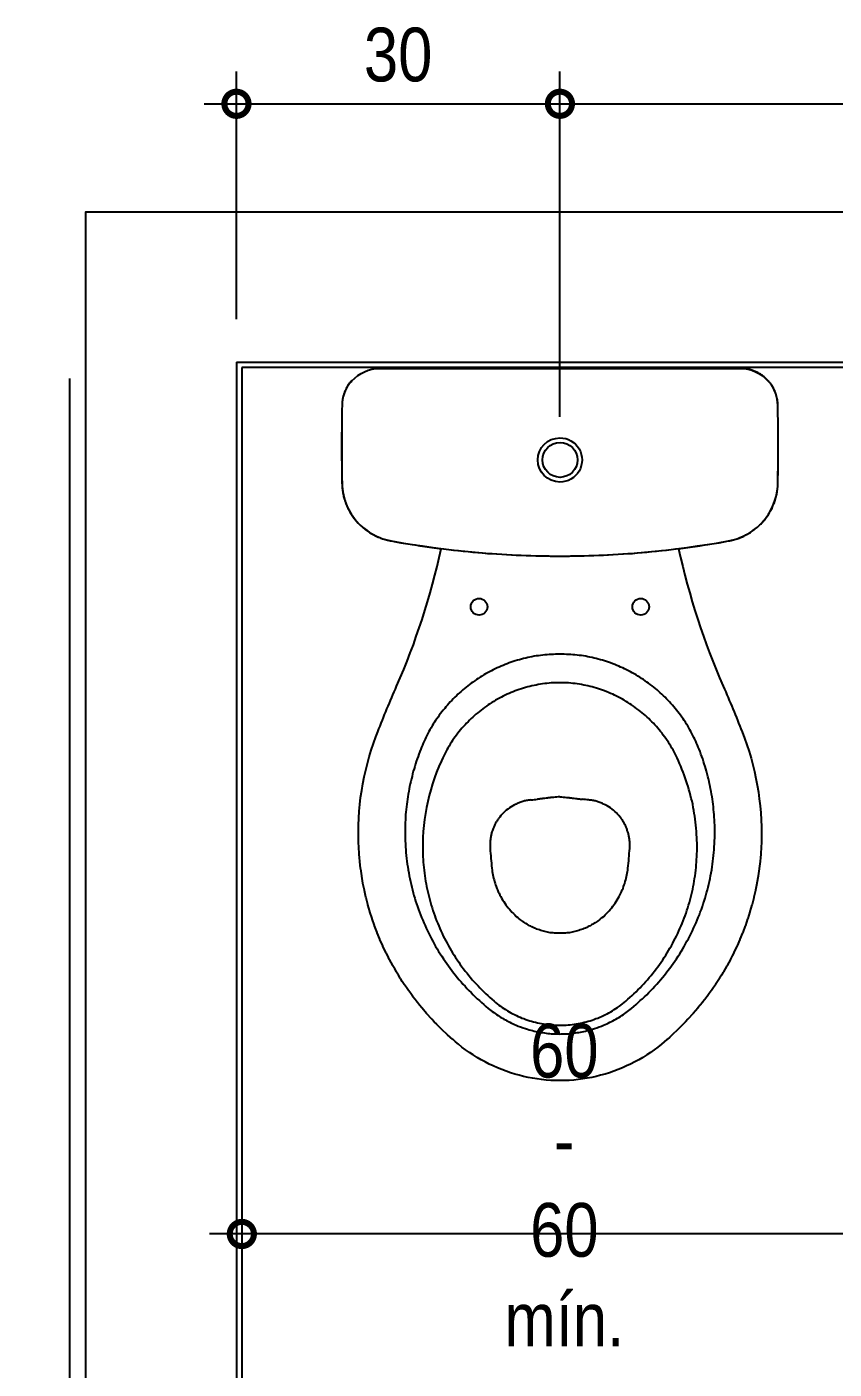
# Model space of a CAD drawing. Header units: metres. Extents: x 3 to 168, y -142 to 28.
# Drawn here: x 61.108 to 61.859, y -79.797 to -78.549 of the extents above; entities that cross this region are included whole.
import ezdxf

# ---------------------------------------------------------------- set-up
doc = ezdxf.new("R2010")
doc.units = ezdxf.units.M
for name, color, linetype in [('ARQ-ALV ACAB', 4, 'Continuous'), ('ARQ-ALV OSSO', 5, 'Continuous'), ('ARQ-DIM', 2, 'Continuous'), ('ARQ-HID', 2, 'Continuous')]:
    doc.layers.add(name, color=color, linetype=linetype)
doc.styles.add('Adesa', font='ARIALN.TTF')
doc.dimstyles.new('ADESA 1-0025', dxfattribs={"dimtxt": 0.05, "dimasz": 0.045, "dimexe": 0.03, "dimexo": 0.04, "dimgap": 0.02, "dimtad": 1, "dimtoh": 1, "dimdec": 0, "dimlfac": 100, "dimzin": 4, "dimtxsty": 'Adesa', "dimblk": 'DOTSMALL', "dimcen": 1, "dimdle": 0.03, "dimclrd": 1, "dimclre": 1, "dimclrt": 256, "dimazin": 1, "dimtm": 1e-09, "dimtfac": 1, "dimtdec": 0, "dimtix": 1, "dimtmove": 2, "dimatfit": 0, "dimldrblk": 'DOTSMALL', "dimfxl": 0.8, "dimtvp": 2, "dimtolj": 1, "dimtzin": 0, "dimarcsym": 0})

# ---------------------------------------------------------------- blocks, each defined once
blk = doc.blocks.new('ARQ-HID-BACIA CX')
blk.add_line((-0.0001, -0.175), (-0.0001, 0.175))
for points in [[(-0.0137, -0.1957), (-0.0142, -0.196), (-0.0147, -0.1964), (-0.0153, -0.1968), (-0.0158, -0.1971), (-0.0163, -0.1975), (-0.0168, -0.1978), (-0.0174, -0.1981), (-0.0179, -0.1984), (-0.0185, -0.1987), (-0.019, -0.199), (-0.0196, -0.1993), (-0.0202, -0.1995), (-0.0207, -0.1998), (-0.0213, -0.2), (-0.0219, -0.2003), (-0.0225, -0.2005), (-0.0231, -0.2007), (-0.0237, -0.2009), (-0.0243, -0.2011), (-0.0249, -0.2013), (-0.0255, -0.2015), (-0.0261, -0.2016), (-0.0267, -0.2018), (-0.0273, -0.2019), (-0.0279, -0.2021), (-0.0285, -0.2022), (-0.0292, -0.2023), (-0.0298, -0.2024), (-0.0304, -0.2025), (-0.031, -0.2025), (-0.0316, -0.2026), (-0.0323, -0.2026), (-0.0329, -0.2027), (-0.0335, -0.2027), (-0.0342, -0.2027, -0.00878), (-0.1068, -0.2028), (-0.1079, -0.2027), (-0.1091, -0.2026), (-0.1102, -0.2026), (-0.1114, -0.2025), (-0.1125, -0.2024), (-0.1136, -0.2022), (-0.1148, -0.2021), (-0.1159, -0.2019), (-0.117, -0.2017), (-0.1181, -0.2014), (-0.1192, -0.2012), (-0.1203, -0.2009), (-0.1214, -0.2006), (-0.1225, -0.2002), (-0.1236, -0.1999), (-0.1247, -0.1995), (-0.1258, -0.1991), (-0.1268, -0.1987), (-0.1279, -0.1982), (-0.1289, -0.1978), (-0.13, -0.1973), (-0.131, -0.1968), (-0.132, -0.1962), (-0.133, -0.1957), (-0.134, -0.1951), (-0.135, -0.1945), (-0.1359, -0.1939), (-0.1369, -0.1933), (-0.1378, -0.1926), (-0.1388, -0.192), (-0.1397, -0.1913), (-0.1406, -0.1906), (-0.1415, -0.1899), (-0.1423, -0.1891), (-0.1432, -0.1884), (-0.144, -0.1876), (-0.1449, -0.1868), (-0.1457, -0.186), (-0.1465, -0.1851), (-0.1472, -0.1843), (-0.148, -0.1834), (-0.1487, -0.1826), (-0.1494, -0.1817), (-0.1501, -0.1808), (-0.1508, -0.1799), (-0.1515, -0.1789), (-0.1521, -0.178), (-0.1527, -0.177), (-0.1533, -0.1761), (-0.1539, -0.1751), (-0.1545, -0.1741), (-0.155, -0.1731), (-0.1556, -0.1721), (-0.1561, -0.171), (-0.1566, -0.17), (-0.157, -0.169), (-0.1575, -0.1679), (-0.1579, -0.1668), (-0.1583, -0.1658), (-0.1586, -0.1647), (-0.159, -0.1636), (-0.1593, -0.1625), (-0.1596, -0.1614), (-0.1598, -0.1603), (-0.1601, -0.1592), (-0.1604, -0.158), (-0.1606, -0.1569), (-0.1614, -0.1525), (-0.1622, -0.148), (-0.1629, -0.1436), (-0.1636, -0.1392), (-0.1643, -0.1347), (-0.165, -0.1302), (-0.1657, -0.1258), (-0.1663, -0.1213), (-0.1669, -0.1169), (-0.1675, -0.1124), (-0.168, -0.1079), (-0.1686, -0.1034), (-0.1691, -0.099), (-0.1696, -0.0945), (-0.1701, -0.09), (-0.1705, -0.0855), (-0.1709, -0.081), (-0.1713, -0.0765), (-0.1717, -0.072), (-0.1721, -0.0675), (-0.1724, -0.0631), (-0.1727, -0.0586), (-0.173, -0.0541), (-0.1733, -0.0496), (-0.1735, -0.0451), (-0.1737, -0.0406), (-0.1739, -0.0361), (-0.1741, -0.0315), (-0.1742, -0.027), (-0.1744, -0.0225), (-0.1745, -0.018), (-0.1745, -0.0135), (-0.1746, -0.009), (-0.1746, -0.0045), (-0.1746, 0), (-0.1746, 0.0045), (-0.1746, 0.009), (-0.1745, 0.0135), (-0.1745, 0.018), (-0.1744, 0.0225), (-0.1742, 0.027), (-0.1741, 0.0315), (-0.1739, 0.0361), (-0.1737, 0.0406), (-0.1735, 0.0451), (-0.1733, 0.0496), (-0.173, 0.0541), (-0.1727, 0.0586), (-0.1724, 0.0631), (-0.1721, 0.0675), (-0.1717, 0.072), (-0.1713, 0.0765), (-0.1709, 0.081), (-0.1705, 0.0855), (-0.1701, 0.09), (-0.1696, 0.0945), (-0.1691, 0.099), (-0.1686, 0.1034), (-0.168, 0.1079), (-0.1675, 0.1124), (-0.1669, 0.1169), (-0.1663, 0.1213), (-0.1657, 0.1258), (-0.165, 0.1302), (-0.1643, 0.1347), (-0.1636, 0.1392), (-0.1629, 0.1436), (-0.1622, 0.148), (-0.1614, 0.1525), (-0.1606, 0.1569), (-0.1604, 0.158), (-0.1601, 0.1592), (-0.1598, 0.1603), (-0.1596, 0.1614), (-0.1593, 0.1625), (-0.159, 0.1636), (-0.1586, 0.1647), (-0.1583, 0.1658), (-0.1579, 0.1668), (-0.1575, 0.1679), (-0.157, 0.169), (-0.1566, 0.17), (-0.1561, 0.171), (-0.1556, 0.1721), (-0.155, 0.1731), (-0.1545, 0.1741), (-0.1539, 0.1751), (-0.1533, 0.1761), (-0.1527, 0.177), (-0.1521, 0.178), (-0.1515, 0.1789), (-0.1508, 0.1799), (-0.1501, 0.1808), (-0.1494, 0.1817), (-0.1487, 0.1826), (-0.148, 0.1834), (-0.1472, 0.1843), (-0.1465, 0.1851), (-0.1457, 0.186), (-0.1449, 0.1868), (-0.144, 0.1876), (-0.1432, 0.1884), (-0.1423, 0.1891), (-0.1415, 0.1899), (-0.1406, 0.1906), (-0.1397, 0.1913), (-0.1388, 0.192), (-0.1378, 0.1926), (-0.1369, 0.1933), (-0.1359, 0.1939), (-0.135, 0.1945), (-0.134, 0.1951), (-0.133, 0.1957), (-0.132, 0.1962), (-0.131, 0.1968), (-0.13, 0.1973), (-0.1289, 0.1978), (-0.1279, 0.1982), (-0.1268, 0.1987), (-0.1258, 0.1991), (-0.1247, 0.1995), (-0.1236, 0.1999), (-0.1225, 0.2002), (-0.1214, 0.2006), (-0.1203, 0.2009), (-0.1192, 0.2012), (-0.1181, 0.2014), (-0.117, 0.2017), (-0.1159, 0.2019), (-0.1148, 0.2021), (-0.1136, 0.2022), (-0.1125, 0.2024), (-0.1114, 0.2025), (-0.1102, 0.2026), (-0.1091, 0.2026), (-0.1079, 0.2027), (-0.1068, 0.2028, -0.00878), (-0.0342, 0.2027), (-0.0335, 0.2027), (-0.0329, 0.2027), (-0.0323, 0.2026), (-0.0316, 0.2026), (-0.031, 0.2025), (-0.0304, 0.2025), (-0.0298, 0.2024), (-0.0292, 0.2023), (-0.0285, 0.2022), (-0.0279, 0.2021), (-0.0273, 0.2019), (-0.0267, 0.2018), (-0.0261, 0.2016), (-0.0255, 0.2015), (-0.0249, 0.2013), (-0.0243, 0.2011), (-0.0237, 0.2009), (-0.0231, 0.2007), (-0.0225, 0.2005), (-0.0219, 0.2003), (-0.0213, 0.2), (-0.0207, 0.1998), (-0.0202, 0.1995), (-0.0196, 0.1993), (-0.019, 0.199), (-0.0185, 0.1987), (-0.0179, 0.1984), (-0.0174, 0.1981), (-0.0168, 0.1978), (-0.0163, 0.1975), (-0.0158, 0.1971), (-0.0153, 0.1968), (-0.0147, 0.1964), (-0.0142, 0.196), (-0.0137, 0.1957)], [(-0.1676, 0.1104), (-0.1678, 0.1104), (-0.176, 0.1123), (-0.1842, 0.1142), (-0.1925, 0.1163), (-0.2008, 0.1185), (-0.209, 0.1208), (-0.2171, 0.1231), (-0.2253, 0.1256), (-0.2335, 0.1282), (-0.2415, 0.1309), (-0.2493, 0.1336), (-0.2571, 0.1363), (-0.2648, 0.1392), (-0.2725, 0.1422), (-0.2803, 0.1453), (-0.288, 0.1486), (-0.2958, 0.1519, 0.011149), (-0.3381, 0.1694), (-0.3442, 0.1717), (-0.3503, 0.1739), (-0.3564, 0.1759), (-0.3626, 0.1778), (-0.3689, 0.1795), (-0.3751, 0.181), (-0.3815, 0.1824), (-0.3878, 0.1836), (-0.3942, 0.1847), (-0.4006, 0.1855), (-0.407, 0.1863), (-0.4135, 0.1868), (-0.42, 0.1872), (-0.4264, 0.1875), (-0.4329, 0.1875), (-0.4381, 0.1875), (-0.4384, 0.1875), (-0.4417, 0.1874), (-0.4449, 0.1872), (-0.4453, 0.1872), (-0.4517, 0.1868), (-0.4521, 0.1868), (-0.4553, 0.1865), (-0.4585, 0.1862), (-0.4589, 0.1862), (-0.4653, 0.1854), (-0.4657, 0.1853), (-0.472, 0.1844), (-0.4724, 0.1844), (-0.4788, 0.1833), (-0.4792, 0.1832), (-0.4855, 0.1819), (-0.4859, 0.1818), (-0.4921, 0.1804), (-0.4925, 0.1803), (-0.4988, 0.1787), (-0.4991, 0.1786), (-0.5053, 0.1768), (-0.5057, 0.1767), (-0.5118, 0.1747), (-0.5122, 0.1746), (-0.5183, 0.1725), (-0.5187, 0.1724), (-0.5247, 0.1701), (-0.5251, 0.17), (-0.531, 0.1675), (-0.5314, 0.1674), (-0.5373, 0.1648), (-0.5376, 0.1646), (-0.5435, 0.1618), (-0.5438, 0.1617), (-0.5467, 0.1602), (-0.5496, 0.1588), (-0.5499, 0.1586), (-0.5556, 0.1555), (-0.5559, 0.1553), (-0.5587, 0.1537), (-0.5615, 0.1521), (-0.5618, 0.1519), (-0.5646, 0.1502), (-0.5674, 0.1485), (-0.5677, 0.1484), (-0.5704, 0.1466), (-0.5731, 0.1448), (-0.5734, 0.1446), (-0.5761, 0.1428), (-0.5788, 0.1409), (-0.579, 0.1407), (-0.5817, 0.1388), (-0.5843, 0.1369), (-0.5846, 0.1367), (-0.5872, 0.1347), (-0.5897, 0.1327), (-0.59, 0.1325), (-0.5925, 0.1305), (-0.595, 0.1284), (-0.5953, 0.1282), (-0.6002, 0.124), (-0.6005, 0.1237), (-0.6053, 0.1194), (-0.6055, 0.1191), (-0.6079, 0.1169), (-0.6102, 0.1146), (-0.6105, 0.1144), (-0.6151, 0.1098), (-0.6153, 0.1095), (-0.6197, 0.1048), (-0.62, 0.1045), (-0.6221, 0.1021), (-0.6243, 0.0997), (-0.6245, 0.0994), (-0.6266, 0.097), (-0.6287, 0.0945), (-0.6314, 0.0911), (-0.6339, 0.0877), (-0.6364, 0.0842), (-0.6388, 0.0807), (-0.641, 0.0771), (-0.6432, 0.0734), (-0.6452, 0.0696), (-0.6472, 0.0658), (-0.649, 0.062), (-0.6508, 0.0581), (-0.6524, 0.0541), (-0.6539, 0.0501), (-0.6553, 0.0461), (-0.6565, 0.042), (-0.6577, 0.0379), (-0.6587, 0.0338), (-0.6596, 0.0296), (-0.6604, 0.0254), (-0.6611, 0.0212), (-0.6617, 0.017), (-0.6621, 0.0128), (-0.6624, 0.0085), (-0.6626, 0.0043), (-0.6626, 0), (-0.6626, -0.0043), (-0.6624, -0.0085), (-0.6621, -0.0128), (-0.6617, -0.017), (-0.6611, -0.0212), (-0.6604, -0.0254), (-0.6596, -0.0296), (-0.6587, -0.0338), (-0.6577, -0.0379), (-0.6565, -0.042), (-0.6553, -0.0461), (-0.6539, -0.0501), (-0.6524, -0.0541), (-0.6508, -0.0581), (-0.649, -0.062), (-0.6472, -0.0658), (-0.6452, -0.0696), (-0.6432, -0.0734), (-0.641, -0.0771), (-0.6388, -0.0807), (-0.6364, -0.0842), (-0.6339, -0.0877), (-0.6314, -0.0911), (-0.6287, -0.0945), (-0.6266, -0.097), (-0.6245, -0.0994), (-0.6243, -0.0997), (-0.6221, -0.1021), (-0.62, -0.1045), (-0.6197, -0.1048), (-0.6153, -0.1095), (-0.6151, -0.1098), (-0.6105, -0.1144), (-0.6102, -0.1146), (-0.6079, -0.1169), (-0.6055, -0.1191), (-0.6053, -0.1194), (-0.6005, -0.1237), (-0.6002, -0.124), (-0.5953, -0.1282), (-0.595, -0.1284), (-0.5925, -0.1305), (-0.59, -0.1325), (-0.5897, -0.1327), (-0.5872, -0.1347), (-0.5846, -0.1367), (-0.5843, -0.1369), (-0.5817, -0.1388), (-0.579, -0.1407), (-0.5788, -0.1409), (-0.5761, -0.1428), (-0.5734, -0.1446), (-0.5731, -0.1448), (-0.5704, -0.1466), (-0.5677, -0.1484), (-0.5674, -0.1485), (-0.5646, -0.1502), (-0.5618, -0.1519), (-0.5615, -0.1521), (-0.5587, -0.1537), (-0.5559, -0.1553), (-0.5556, -0.1555), (-0.5499, -0.1586), (-0.5496, -0.1588), (-0.5467, -0.1602), (-0.5438, -0.1617), (-0.5435, -0.1618), (-0.5376, -0.1646), (-0.5373, -0.1648), (-0.5314, -0.1674), (-0.531, -0.1675), (-0.5251, -0.17), (-0.5247, -0.1701), (-0.5187, -0.1724), (-0.5183, -0.1725), (-0.5122, -0.1746), (-0.5118, -0.1747), (-0.5057, -0.1767), (-0.5053, -0.1768), (-0.4991, -0.1786), (-0.4988, -0.1787), (-0.4925, -0.1803), (-0.4921, -0.1804), (-0.4859, -0.1818), (-0.4855, -0.1819), (-0.4792, -0.1832), (-0.4788, -0.1833), (-0.4724, -0.1844), (-0.472, -0.1844), (-0.4657, -0.1853), (-0.4653, -0.1854), (-0.4589, -0.1862), (-0.4585, -0.1862), (-0.4553, -0.1865), (-0.4521, -0.1868), (-0.4517, -0.1868), (-0.4453, -0.1872), (-0.4449, -0.1872), (-0.4417, -0.1874), (-0.4384, -0.1875), (-0.4381, -0.1875), (-0.4316, -0.1875), (-0.4251, -0.1874), (-0.4186, -0.1872), (-0.4121, -0.1867), (-0.4057, -0.1861), (-0.3992, -0.1854), (-0.3928, -0.1844), (-0.3864, -0.1834), (-0.3801, -0.1821), (-0.3738, -0.1807), (-0.3675, -0.1791), (-0.3613, -0.1774), (-0.3551, -0.1755), (-0.349, -0.1735), (-0.3429, -0.1713), (-0.3381, -0.1694, 0.011149), (-0.2958, -0.1519), (-0.288, -0.1486), (-0.2803, -0.1453), (-0.2725, -0.1422), (-0.2648, -0.1392), (-0.2571, -0.1363), (-0.2493, -0.1336), (-0.2415, -0.1309), (-0.2335, -0.1282), (-0.2253, -0.1256), (-0.2171, -0.1231), (-0.209, -0.1208), (-0.2008, -0.1185), (-0.1925, -0.1163), (-0.1842, -0.1142), (-0.176, -0.1123), (-0.1678, -0.1104), (-0.1676, -0.1104)], [(-0.0131, 0.195, 0.018828), (-0.0135, 0.1954)], [(-0.0133, -0.1951), (-0.0133, -0.1951), (-0.0133, -0.1951), (-0.0133, -0.1951), (-0.0132, -0.1951), (-0.0132, -0.195), (-0.0132, -0.195), (-0.0131, -0.1949), (-0.013, -0.1948), (-0.0129, -0.1947), (-0.0128, -0.1946), (-0.0126, -0.1945), (-0.0125, -0.1943), (-0.0116, -0.1935, 0.212488), (-0.0001, -0.1677), (-0.0001, 0.1677, 0.212488), (-0.0116, 0.1935), (-0.0125, 0.1943), (-0.0126, 0.1945), (-0.0128, 0.1946), (-0.0129, 0.1947), (-0.013, 0.1948), (-0.0131, 0.1949), (-0.0132, 0.195), (-0.0132, 0.195), (-0.0132, 0.1951), (-0.0133, 0.1951), (-0.0133, 0.1951), (-0.0133, 0.1951)], [(-0.0123, 0.1942, 0.002919), (-0.0115, 0.1935)], [(-0.5122, 0.0378), (-0.511, 0.0393), (-0.5098, 0.0407), (-0.5085, 0.042), (-0.5072, 0.0433), (-0.5059, 0.0446), (-0.5046, 0.0458), (-0.5032, 0.047), (-0.5018, 0.0482), (-0.5004, 0.0493), (-0.499, 0.0503), (-0.4975, 0.0514), (-0.496, 0.0523), (-0.4946, 0.0533), (-0.493, 0.0542), (-0.4915, 0.055), (-0.49, 0.0558), (-0.4884, 0.0566), (-0.4869, 0.0573), (-0.4853, 0.058), (-0.4838, 0.0587), (-0.4822, 0.0593), (-0.4806, 0.0598), (-0.4791, 0.0603), (-0.4775, 0.0608), (-0.4759, 0.0613), (-0.4744, 0.0617), (-0.4728, 0.062), (-0.4713, 0.0623), (-0.4697, 0.0626), (-0.4682, 0.0629), (-0.4667, 0.0631), (-0.4651, 0.0633, -0.008966), (-0.4466, 0.0649, -0.016113), (-0.4436, 0.065), (-0.4426, 0.065), (-0.4418, 0.065), (-0.4409, 0.0649), (-0.4401, 0.0649), (-0.4393, 0.0648), (-0.4384, 0.0647), (-0.4376, 0.0646), (-0.4368, 0.0645), (-0.436, 0.0644), (-0.4352, 0.0642), (-0.4344, 0.064), (-0.4336, 0.0639), (-0.4328, 0.0637), (-0.4321, 0.0635), (-0.4313, 0.0632), (-0.4305, 0.063), (-0.4298, 0.0627), (-0.429, 0.0625), (-0.4282, 0.0622), (-0.4275, 0.0619), (-0.4267, 0.0616), (-0.426, 0.0612), (-0.4253, 0.0609), (-0.4245, 0.0605), (-0.4238, 0.0602), (-0.423, 0.0598), (-0.4223, 0.0593), (-0.4216, 0.0589), (-0.4209, 0.0585), (-0.4201, 0.058), (-0.4194, 0.0575), (-0.4187, 0.057), (-0.4174, 0.056), (-0.416, 0.0549), (-0.4148, 0.0537), (-0.4135, 0.0525), (-0.4123, 0.0512), (-0.4111, 0.0499), (-0.41, 0.0485), (-0.4089, 0.047), (-0.4079, 0.0455), (-0.407, 0.0439), (-0.4061, 0.0422), (-0.4053, 0.0406), (-0.4049, 0.0397), (-0.4045, 0.0389), (-0.4042, 0.038), (-0.4039, 0.0372), (-0.4036, 0.0363), (-0.4033, 0.0354), (-0.403, 0.0346), (-0.4028, 0.0337), (-0.4025, 0.0328), (-0.4023, 0.0319), (-0.4021, 0.0311), (-0.402, 0.0302), (-0.4018, 0.0293), (-0.4017, 0.0285), (-0.4016, 0.0276), (-0.4015, 0.0267, -0.000598), (-0.4009, 0.0209)], [(-0.3986, 0, 0.006359), (-0.3992, 0.0061), (-0.3992, 0.0064), (-0.3992, 0.0066), (-0.3993, 0.0072), (-0.3993, 0.0075), (-0.3993, 0.0077), (-0.3994, 0.0083), (-0.3994, 0.0086), (-0.3995, 0.0091), (-0.3995, 0.0094), (-0.3996, 0.01), (-0.3996, 0.0103), (-0.3997, 0.0108), (-0.3998, 0.0117), (-0.3999, 0.0123), (-0.4, 0.0129), (-0.4002, 0.0144), (-0.4003, 0.0154), (-0.4003, 0.0159), (-0.4004, 0.0164), (-0.4005, 0.0169), (-0.4005, 0.0174), (-0.4006, 0.0179), (-0.4006, 0.0184), (-0.4007, 0.0189), (-0.4008, 0.0194), (-0.4008, 0.0199), (-0.4009, 0.0204), (-0.4009, 0.0209)], [(-0.3986, 0, -0.006359), (-0.3992, -0.0061), (-0.3992, -0.0064), (-0.3992, -0.0066), (-0.3993, -0.0072), (-0.3993, -0.0075), (-0.3993, -0.0077), (-0.3994, -0.0083), (-0.3994, -0.0086), (-0.3995, -0.0091), (-0.3995, -0.0094), (-0.3996, -0.01), (-0.3996, -0.0103), (-0.3997, -0.0108), (-0.3998, -0.0117), (-0.3999, -0.0123), (-0.4, -0.0129), (-0.4002, -0.0144), (-0.4003, -0.0154), (-0.4003, -0.0159), (-0.4004, -0.0164), (-0.4005, -0.0169), (-0.4005, -0.0174), (-0.4006, -0.0179), (-0.4006, -0.0184), (-0.4007, -0.0189), (-0.4008, -0.0194), (-0.4008, -0.0199), (-0.4009, -0.0204), (-0.4009, -0.0209)], [(-0.4015, -0.0267, 0.000598), (-0.4009, -0.0209)], [(-0.4015, -0.0267), (-0.4016, -0.0276), (-0.4017, -0.0285), (-0.4018, -0.0293), (-0.402, -0.0302), (-0.4021, -0.0311), (-0.4023, -0.0319), (-0.4025, -0.0328), (-0.4028, -0.0337), (-0.403, -0.0346), (-0.4033, -0.0354), (-0.4036, -0.0363), (-0.4039, -0.0372), (-0.4042, -0.038), (-0.4045, -0.0389), (-0.4049, -0.0397), (-0.4053, -0.0406), (-0.4061, -0.0422), (-0.407, -0.0439), (-0.4079, -0.0455), (-0.4089, -0.047), (-0.41, -0.0485), (-0.4111, -0.0499), (-0.4123, -0.0512), (-0.4135, -0.0525), (-0.4148, -0.0537), (-0.416, -0.0549), (-0.4174, -0.056), (-0.4187, -0.057), (-0.4194, -0.0575), (-0.4201, -0.058), (-0.4209, -0.0585), (-0.4216, -0.0589), (-0.4223, -0.0593), (-0.423, -0.0598), (-0.4238, -0.0602), (-0.4245, -0.0605), (-0.4253, -0.0609), (-0.426, -0.0612), (-0.4267, -0.0616), (-0.4275, -0.0619), (-0.4282, -0.0622), (-0.429, -0.0625), (-0.4298, -0.0627), (-0.4305, -0.063), (-0.4313, -0.0632), (-0.4321, -0.0635), (-0.4328, -0.0637), (-0.4336, -0.0639), (-0.4344, -0.064), (-0.4352, -0.0642), (-0.436, -0.0644), (-0.4368, -0.0645), (-0.4376, -0.0646), (-0.4384, -0.0647), (-0.4393, -0.0648), (-0.4401, -0.0649), (-0.4409, -0.0649), (-0.4418, -0.065), (-0.4426, -0.065), (-0.4436, -0.065, -0.016113), (-0.4466, -0.0649, -0.008966), (-0.4651, -0.0633), (-0.4667, -0.0631), (-0.4682, -0.0629), (-0.4697, -0.0626), (-0.4713, -0.0623), (-0.4728, -0.062), (-0.4744, -0.0617), (-0.4759, -0.0613), (-0.4775, -0.0608), (-0.4791, -0.0603), (-0.4806, -0.0598), (-0.4822, -0.0593), (-0.4838, -0.0587), (-0.4853, -0.058), (-0.4869, -0.0573), (-0.4884, -0.0566), (-0.49, -0.0558), (-0.4915, -0.055), (-0.493, -0.0542), (-0.4946, -0.0533), (-0.496, -0.0523), (-0.4975, -0.0514), (-0.499, -0.0503), (-0.5004, -0.0493), (-0.5018, -0.0482), (-0.5032, -0.047), (-0.5046, -0.0458), (-0.5059, -0.0446), (-0.5072, -0.0433), (-0.5085, -0.042), (-0.5098, -0.0407), (-0.511, -0.0393), (-0.5122, -0.0378)], [(-0.0136, -0.1955, 0.018828), (-0.0132, -0.1951)]]:
    blk.add_lwpolyline(points, format="xyb")
at = {"ltscale": 0.000466036}
blk.add_lwpolyline([(-0.0133, -0.1951), (-0.0133, -0.1952, -0.017665), (-0.0136, -0.1955, -0.039631), (-0.0138, -0.1956, -0.158216), (-0.0342, -0.2027, -0.008778), (-0.1068, -0.2027), (-0.1095, -0.2026), (-0.1122, -0.2023), (-0.1149, -0.202), (-0.1176, -0.2014), (-0.1203, -0.2008), (-0.1229, -0.2), (-0.1255, -0.1991), (-0.128, -0.1981), (-0.1305, -0.1969), (-0.1329, -0.1957), (-0.1352, -0.1943), (-0.1375, -0.1928), (-0.1397, -0.1912), (-0.1418, -0.1894), (-0.1439, -0.1876), (-0.1458, -0.1857), (-0.1477, -0.1837), (-0.1494, -0.1816), (-0.151, -0.1794), (-0.1526, -0.1772), (-0.154, -0.1748), (-0.1553, -0.1724), (-0.1565, -0.17), (-0.1575, -0.1675), (-0.1585, -0.1649), (-0.1593, -0.1623), (-0.16, -0.1597), (-0.1605, -0.1569, -0.044623), (-0.1746, 0, -0.044623), (-0.1605, 0.1569), (-0.16, 0.1597), (-0.1593, 0.1623), (-0.1585, 0.1649), (-0.1575, 0.1675), (-0.1565, 0.17), (-0.1553, 0.1724), (-0.154, 0.1748), (-0.1526, 0.1772), (-0.151, 0.1794), (-0.1494, 0.1816), (-0.1477, 0.1837), (-0.1458, 0.1857), (-0.1439, 0.1876), (-0.1418, 0.1894), (-0.1397, 0.1912), (-0.1375, 0.1928), (-0.1352, 0.1943), (-0.1329, 0.1957), (-0.1305, 0.1969), (-0.128, 0.1981), (-0.1255, 0.1991), (-0.1229, 0.2), (-0.1203, 0.2008), (-0.1176, 0.2014), (-0.1149, 0.202), (-0.1122, 0.2023), (-0.1095, 0.2026), (-0.1068, 0.2027, -0.008778), (-0.0342, 0.2027, -0.158216), (-0.0138, 0.1956, -0.039631), (-0.0136, 0.1955, -0.017665), (-0.0133, 0.1952), (-0.0133, 0.1951)], format="xyb", dxfattribs=at)
at = {"ltscale": 0.00311}
for points in [[(-0.1068, 0.2021), (-0.1068, 0.2027)], [(-0.1068, -0.2021), (-0.1068, -0.2027)]]:
    blk.add_lwpolyline(points, dxfattribs=at)
at = {"ltscale": 0.00156}
blk.add_lwpolyline([(-0.0131, 0.1951), (-0.0133, 0.1953)], dxfattribs=at)
for points in [[(-0.0133, 0.1951), (-0.0133, 0.1951)], [(-0.0115, 0.1936), (-0.0109, 0.1931), (-0.0103, 0.1925), (-0.0097, 0.1919), (-0.0091, 0.1913), (-0.0086, 0.1907), (-0.008, 0.19), (-0.0075, 0.1894), (-0.007, 0.1887), (-0.0065, 0.1881), (-0.006, 0.1874), (-0.0055, 0.1867), (-0.0051, 0.186), (-0.0047, 0.1853), (-0.0043, 0.1845), (-0.0039, 0.1838), (-0.0035, 0.1831), (-0.0031, 0.1823), (-0.0028, 0.1815), (-0.0025, 0.1808), (-0.0022, 0.18), (-0.0019, 0.1792), (-0.0016, 0.1784), (-0.0014, 0.1776), (-0.0012, 0.1768), (-0.001, 0.176), (-0.0008, 0.1752), (-0.0006, 0.1744), (-0.0005, 0.1736), (-0.0003, 0.1728), (-0.0002, 0.1719), (-0.0001, 0.1711), (-0.0001, 0.1703), (0, 0.1694), (0, 0.1686), (0, 0.1678)], [(0, 0.1677), (0, -0.1677)], [(-0.5122, 0.0378), (-0.513, 0.0368), (-0.5137, 0.0358), (-0.5145, 0.0348), (-0.5152, 0.0338), (-0.5159, 0.0327), (-0.5165, 0.0316), (-0.5172, 0.0306), (-0.5178, 0.0295), (-0.5185, 0.0283), (-0.519, 0.0272), (-0.5196, 0.0261), (-0.5202, 0.0249), (-0.5207, 0.0237), (-0.5212, 0.0225), (-0.5217, 0.0214), (-0.5221, 0.0201), (-0.5225, 0.0189), (-0.5229, 0.0177), (-0.5233, 0.0165), (-0.5236, 0.0152), (-0.524, 0.014), (-0.5243, 0.0127), (-0.5245, 0.0115), (-0.5248, 0.0102), (-0.525, 0.009), (-0.5251, 0.0077), (-0.5253, 0.0064), (-0.5254, 0.0051), (-0.5255, 0.0039), (-0.5256, 0.0026), (-0.5256, 0.0013), (-0.5256, 0), (-0.5256, -0.0013), (-0.5256, -0.0026), (-0.5255, -0.0039), (-0.5254, -0.0051), (-0.5253, -0.0064), (-0.5251, -0.0077), (-0.525, -0.009), (-0.5248, -0.0102), (-0.5245, -0.0115), (-0.5243, -0.0127), (-0.524, -0.014), (-0.5236, -0.0152), (-0.5233, -0.0165), (-0.5229, -0.0177), (-0.5225, -0.0189), (-0.5221, -0.0201), (-0.5217, -0.0214), (-0.5212, -0.0225), (-0.5207, -0.0237), (-0.5202, -0.0249), (-0.5196, -0.0261), (-0.519, -0.0272), (-0.5185, -0.0283), (-0.5178, -0.0295), (-0.5172, -0.0306), (-0.5165, -0.0316), (-0.5159, -0.0327), (-0.5152, -0.0337), (-0.5145, -0.0348), (-0.5137, -0.0358), (-0.513, -0.0368), (-0.5122, -0.0378)], [(-0.0115, -0.1936), (-0.0116, -0.1938), (-0.0117, -0.1938), (-0.0119, -0.194), (-0.0123, -0.1944), (-0.0126, -0.1947), (-0.0128, -0.1948), (-0.0129, -0.1949), (-0.013, -0.1949), (-0.013, -0.195), (-0.0131, -0.195), (-0.0131, -0.1951)]]:
    blk.add_lwpolyline(points)
at = {"ltscale": 0.00179}
for points in [[(-0.0004, 0.1677), (-0.0001, 0.1677)], [(-0.0004, -0.1677), (-0.0001, -0.1677)]]:
    blk.add_lwpolyline(points, dxfattribs=at)
for points in [[(-0.2659, 0), (-0.2659, -0.002), (-0.266, -0.004), (-0.2661, -0.006), (-0.2662, -0.008), (-0.2663, -0.01), (-0.2664, -0.012), (-0.2666, -0.014), (-0.2668, -0.016), (-0.267, -0.018), (-0.2673, -0.02), (-0.2676, -0.022), (-0.2679, -0.024), (-0.2683, -0.026), (-0.2687, -0.0279), (-0.2691, -0.0299), (-0.2696, -0.0318), (-0.27, -0.0338), (-0.2705, -0.0357), (-0.2711, -0.0377), (-0.2716, -0.0396), (-0.2722, -0.0415), (-0.2728, -0.0434), (-0.2735, -0.0453), (-0.2741, -0.0472), (-0.2748, -0.0491), (-0.2755, -0.051), (-0.2763, -0.0528), (-0.2771, -0.0547), (-0.2779, -0.0565), (-0.2787, -0.0584), (-0.2796, -0.0602), (-0.2804, -0.062), (-0.2813, -0.0638), (-0.2823, -0.0656), (-0.2832, -0.0673), (-0.2842, -0.0691), (-0.2852, -0.0708), (-0.2863, -0.0725), (-0.2873, -0.0742), (-0.2884, -0.0759), (-0.2895, -0.0776), (-0.2907, -0.0793), (-0.2918, -0.0809), (-0.293, -0.0825), (-0.2942, -0.0841), (-0.2954, -0.0857), (-0.2967, -0.0873), (-0.2979, -0.0888), (-0.2992, -0.0904), (-0.3005, -0.0919), (-0.3019, -0.0934), (-0.3032, -0.0949), (-0.3046, -0.0963), (-0.306, -0.0978), (-0.3074, -0.0992), (-0.3089, -0.1006), (-0.3103, -0.102), (-0.3118, -0.1033), (-0.3133, -0.1046), (-0.3149, -0.106), (-0.3164, -0.1072), (-0.3179, -0.1085), (-0.3195, -0.1098), (-0.3211, -0.111), (-0.3227, -0.1122), (-0.3244, -0.1133), (-0.326, -0.1145), (-0.3277, -0.1156), (-0.3293, -0.1167), (-0.331, -0.1178), (-0.3327, -0.1189), (-0.3344, -0.1199), (-0.3362, -0.1209), (-0.3379, -0.1219), (-0.3397, -0.1228), (-0.3415, -0.1237), (-0.3433, -0.1246), (-0.3451, -0.1255), (-0.3469, -0.1263), (-0.3488, -0.1271), (-0.3506, -0.1279), (-0.3525, -0.1287), (-0.3543, -0.1295), (-0.3566, -0.1304), (-0.3588, -0.1312), (-0.3611, -0.132), (-0.3634, -0.1328), (-0.3657, -0.1336), (-0.368, -0.1343), (-0.3703, -0.1351), (-0.3726, -0.1357), (-0.3749, -0.1364), (-0.3772, -0.137), (-0.3796, -0.1376), (-0.3819, -0.1382), (-0.3843, -0.1388), (-0.3866, -0.1393), (-0.389, -0.1398), (-0.3913, -0.1402), (-0.3937, -0.1407), (-0.3961, -0.1411), (-0.3985, -0.1415), (-0.4008, -0.1419), (-0.4032, -0.1422), (-0.4056, -0.1425), (-0.408, -0.1428), (-0.4104, -0.143), (-0.4128, -0.1433), (-0.4152, -0.1435), (-0.4176, -0.1436), (-0.42, -0.1438), (-0.4225, -0.1439), (-0.4249, -0.144), (-0.4273, -0.1441), (-0.4297, -0.1441), (-0.4321, -0.1441), (-0.4345, -0.1441), (-0.4369, -0.144), (-0.4396, -0.1439), (-0.4423, -0.1437), (-0.4451, -0.1436), (-0.4478, -0.1434), (-0.4505, -0.1432), (-0.4532, -0.143), (-0.4559, -0.1427), (-0.4586, -0.1424), (-0.4613, -0.142), (-0.4639, -0.1416), (-0.4666, -0.1412), (-0.4693, -0.1407), (-0.472, -0.1402), (-0.4746, -0.1397), (-0.4773, -0.1391), (-0.4799, -0.1385), (-0.4826, -0.1379), (-0.4852, -0.1372), (-0.4878, -0.1365), (-0.4904, -0.1358), (-0.493, -0.135), (-0.4956, -0.1342), (-0.4982, -0.1333), (-0.5008, -0.1325), (-0.5033, -0.1316), (-0.5059, -0.1306), (-0.5084, -0.1297), (-0.5109, -0.1287), (-0.5135, -0.1276), (-0.516, -0.1266), (-0.5184, -0.1255), (-0.5209, -0.1243), (-0.5234, -0.1232), (-0.5258, -0.122), (-0.5282, -0.1208), (-0.5306, -0.1195), (-0.533, -0.1182), (-0.5354, -0.1169), (-0.5378, -0.1156), (-0.5401, -0.1142), (-0.5424, -0.1128), (-0.5447, -0.1114), (-0.547, -0.1099), (-0.5493, -0.1084), (-0.5515, -0.1069), (-0.5538, -0.1053), (-0.556, -0.1038), (-0.5581, -0.1022), (-0.5603, -0.1005), (-0.5625, -0.0989), (-0.5646, -0.0972), (-0.5667, -0.0955), (-0.5688, -0.0937), (-0.5708, -0.092), (-0.5729, -0.0902), (-0.5749, -0.0883), (-0.5769, -0.0865), (-0.5788, -0.0846), (-0.5808, -0.0827), (-0.5827, -0.0808), (-0.5846, -0.0788), (-0.5864, -0.0769), (-0.5882, -0.0748), (-0.59, -0.0728), (-0.5918, -0.0708), (-0.5936, -0.0688), (-0.5954, -0.0667), (-0.5964, -0.0654), (-0.5974, -0.0642), (-0.5983, -0.0629), (-0.5993, -0.0616), (-0.6003, -0.0603), (-0.6012, -0.059), (-0.6021, -0.0576), (-0.6029, -0.0563), (-0.6038, -0.0549), (-0.6046, -0.0535), (-0.6054, -0.0521), (-0.6062, -0.0507), (-0.607, -0.0493), (-0.6077, -0.0479), (-0.6084, -0.0465), (-0.6091, -0.045), (-0.6098, -0.0436), (-0.6105, -0.0421), (-0.6111, -0.0406), (-0.6119, -0.0387), (-0.6127, -0.0366), (-0.6135, -0.0343), (-0.6142, -0.0321), (-0.6148, -0.0302), (-0.6153, -0.0286), (-0.6157, -0.027), (-0.6161, -0.0255), (-0.6165, -0.0239), (-0.6169, -0.0224), (-0.6172, -0.0208), (-0.6175, -0.0192), (-0.6178, -0.0176), (-0.618, -0.016), (-0.6183, -0.0144), (-0.6185, -0.0129), (-0.6187, -0.0113), (-0.6188, -0.0097), (-0.619, -0.0081), (-0.6191, -0.0065), (-0.6191, -0.0048), (-0.6192, -0.0032), (-0.6192, -0.0016), (-0.6193, 0), (-0.6192, 0.0016), (-0.6192, 0.0032), (-0.6191, 0.0048), (-0.6191, 0.0065), (-0.619, 0.0081), (-0.6188, 0.0097), (-0.6187, 0.0113), (-0.6185, 0.0129), (-0.6183, 0.0144), (-0.618, 0.016), (-0.6178, 0.0176), (-0.6175, 0.0192), (-0.6172, 0.0208), (-0.6169, 0.0224), (-0.6165, 0.0239), (-0.6161, 0.0255), (-0.6157, 0.027), (-0.6153, 0.0286), (-0.6148, 0.0302), (-0.6142, 0.0321), (-0.6135, 0.0343), (-0.6127, 0.0366), (-0.6119, 0.0387), (-0.6111, 0.0406), (-0.6105, 0.0421), (-0.6098, 0.0436), (-0.6091, 0.045), (-0.6084, 0.0465), (-0.6077, 0.0479), (-0.607, 0.0493), (-0.6062, 0.0507), (-0.6054, 0.0521), (-0.6046, 0.0535), (-0.6038, 0.0549), (-0.6029, 0.0563), (-0.6021, 0.0576), (-0.6012, 0.059), (-0.6003, 0.0603), (-0.5993, 0.0616), (-0.5983, 0.0629), (-0.5974, 0.0642), (-0.5964, 0.0654), (-0.5954, 0.0667), (-0.5936, 0.0688), (-0.5918, 0.0708), (-0.59, 0.0728), (-0.5882, 0.0748), (-0.5864, 0.0769), (-0.5846, 0.0788), (-0.5827, 0.0808), (-0.5808, 0.0827), (-0.5788, 0.0846), (-0.5769, 0.0865), (-0.5749, 0.0883), (-0.5729, 0.0902), (-0.5708, 0.092), (-0.5688, 0.0937), (-0.5667, 0.0955), (-0.5646, 0.0972), (-0.5625, 0.0989), (-0.5603, 0.1005), (-0.5581, 0.1022), (-0.556, 0.1038), (-0.5538, 0.1053), (-0.5515, 0.1069), (-0.5493, 0.1084), (-0.547, 0.1099), (-0.5447, 0.1114), (-0.5424, 0.1128), (-0.5401, 0.1142), (-0.5378, 0.1156), (-0.5354, 0.1169), (-0.533, 0.1182), (-0.5306, 0.1195), (-0.5282, 0.1208), (-0.5258, 0.122), (-0.5234, 0.1232), (-0.5209, 0.1243), (-0.5184, 0.1255), (-0.516, 0.1266), (-0.5135, 0.1276), (-0.5109, 0.1287), (-0.5084, 0.1297), (-0.5059, 0.1306), (-0.5033, 0.1316), (-0.5008, 0.1325), (-0.4982, 0.1333), (-0.4956, 0.1342), (-0.493, 0.135), (-0.4904, 0.1358), (-0.4878, 0.1365), (-0.4852, 0.1372), (-0.4826, 0.1379), (-0.4799, 0.1385), (-0.4773, 0.1391), (-0.4746, 0.1397), (-0.472, 0.1402), (-0.4693, 0.1407), (-0.4666, 0.1412), (-0.4639, 0.1416), (-0.4613, 0.142), (-0.4586, 0.1424), (-0.4559, 0.1427), (-0.4532, 0.143), (-0.4505, 0.1432), (-0.4478, 0.1434), (-0.4451, 0.1436), (-0.4423, 0.1437), (-0.4396, 0.1439), (-0.4369, 0.144), (-0.4345, 0.1441), (-0.4321, 0.1441), (-0.4297, 0.1441), (-0.4273, 0.1441), (-0.4249, 0.144), (-0.4225, 0.1439), (-0.42, 0.1438), (-0.4176, 0.1436), (-0.4152, 0.1435), (-0.4128, 0.1433), (-0.4104, 0.143), (-0.408, 0.1428), (-0.4056, 0.1425), (-0.4032, 0.1422), (-0.4008, 0.1419), (-0.3985, 0.1415), (-0.3961, 0.1411), (-0.3937, 0.1407), (-0.3913, 0.1402), (-0.389, 0.1398), (-0.3866, 0.1393), (-0.3843, 0.1388), (-0.3819, 0.1382), (-0.3796, 0.1376), (-0.3772, 0.137), (-0.3749, 0.1364), (-0.3726, 0.1357), (-0.3703, 0.1351), (-0.368, 0.1343), (-0.3657, 0.1336), (-0.3634, 0.1328), (-0.3611, 0.132), (-0.3588, 0.1312), (-0.3566, 0.1304), (-0.3543, 0.1295), (-0.3525, 0.1287), (-0.3506, 0.1279), (-0.3488, 0.1271), (-0.3469, 0.1263), (-0.3451, 0.1255), (-0.3433, 0.1246), (-0.3415, 0.1237), (-0.3397, 0.1228), (-0.3379, 0.1219), (-0.3362, 0.1209), (-0.3344, 0.1199), (-0.3327, 0.1189), (-0.331, 0.1178), (-0.3293, 0.1167), (-0.3277, 0.1156), (-0.326, 0.1145), (-0.3244, 0.1133), (-0.3227, 0.1122), (-0.3211, 0.111), (-0.3195, 0.1098), (-0.3179, 0.1085), (-0.3164, 0.1072), (-0.3149, 0.106), (-0.3133, 0.1046), (-0.3118, 0.1033), (-0.3103, 0.102), (-0.3089, 0.1006), (-0.3074, 0.0992), (-0.306, 0.0978), (-0.3046, 0.0963), (-0.3032, 0.0949), (-0.3019, 0.0934), (-0.3005, 0.0919), (-0.2992, 0.0904), (-0.2979, 0.0888), (-0.2967, 0.0873), (-0.2954, 0.0857), (-0.2942, 0.0841), (-0.293, 0.0825), (-0.2918, 0.0809), (-0.2907, 0.0793), (-0.2895, 0.0776), (-0.2884, 0.0759), (-0.2873, 0.0742), (-0.2863, 0.0725), (-0.2852, 0.0708), (-0.2842, 0.0691), (-0.2832, 0.0673), (-0.2823, 0.0656), (-0.2813, 0.0638), (-0.2804, 0.062), (-0.2796, 0.0602), (-0.2787, 0.0584), (-0.2779, 0.0565), (-0.2771, 0.0547), (-0.2763, 0.0528), (-0.2755, 0.051), (-0.2748, 0.0491), (-0.2741, 0.0472), (-0.2735, 0.0453), (-0.2728, 0.0434), (-0.2722, 0.0415), (-0.2716, 0.0396), (-0.2711, 0.0377), (-0.2705, 0.0357), (-0.27, 0.0338), (-0.2696, 0.0318), (-0.2691, 0.0299), (-0.2687, 0.0279), (-0.2683, 0.026), (-0.2679, 0.024), (-0.2676, 0.022), (-0.2673, 0.02), (-0.267, 0.018), (-0.2668, 0.016), (-0.2666, 0.014), (-0.2664, 0.012), (-0.2663, 0.01), (-0.2662, 0.008), (-0.2661, 0.006), (-0.266, 0.004), (-0.2659, 0.002)], [(-0.5887, 0.0612), (-0.587, 0.0632), (-0.5853, 0.0651), (-0.5836, 0.0671), (-0.5818, 0.0689), (-0.58, 0.0708), (-0.5782, 0.0726), (-0.5764, 0.0745), (-0.5745, 0.0762), (-0.5726, 0.078), (-0.5707, 0.0797), (-0.5688, 0.0815), (-0.5668, 0.0831), (-0.5648, 0.0848), (-0.5628, 0.0864), (-0.5608, 0.088), (-0.5587, 0.0896), (-0.5567, 0.0911), (-0.5546, 0.0927), (-0.5525, 0.0941), (-0.5504, 0.0956), (-0.5482, 0.097), (-0.546, 0.0984), (-0.5439, 0.0998), (-0.5416, 0.1011), (-0.5394, 0.1024), (-0.5372, 0.1037), (-0.5349, 0.1049), (-0.5327, 0.1061), (-0.5304, 0.1073), (-0.5281, 0.1085), (-0.5258, 0.1096), (-0.5234, 0.1107), (-0.5211, 0.1117), (-0.5187, 0.1127), (-0.5164, 0.1137), (-0.514, 0.1147), (-0.5116, 0.1156), (-0.5092, 0.1165), (-0.5067, 0.1173), (-0.5043, 0.1181), (-0.5019, 0.1189), (-0.4994, 0.1197), (-0.497, 0.1204), (-0.4945, 0.1211), (-0.492, 0.1217), (-0.4895, 0.1224), (-0.4871, 0.1229), (-0.4846, 0.1235), (-0.4821, 0.124), (-0.4796, 0.1245), (-0.477, 0.1249), (-0.4745, 0.1253), (-0.472, 0.1257), (-0.4695, 0.126), (-0.4669, 0.1264), (-0.4644, 0.1266), (-0.4619, 0.1269), (-0.4593, 0.1271), (-0.4568, 0.1272), (-0.4543, 0.1274), (-0.4517, 0.1275), (-0.4492, 0.1276), (-0.4466, 0.1276), (-0.4441, 0.1276), (-0.4416, 0.1276), (-0.439, 0.1275), (-0.4365, 0.1274), (-0.4336, 0.1272), (-0.4308, 0.127), (-0.4279, 0.1268), (-0.4251, 0.1265), (-0.4223, 0.1262), (-0.4195, 0.1259), (-0.4167, 0.1255), (-0.414, 0.125), (-0.4112, 0.1245), (-0.4084, 0.124), (-0.4056, 0.1235), (-0.4028, 0.1229), (-0.4001, 0.1222), (-0.3973, 0.1215), (-0.3946, 0.1208), (-0.3918, 0.12), (-0.3891, 0.1192), (-0.3864, 0.1184), (-0.3836, 0.1175), (-0.3809, 0.1166), (-0.3782, 0.1156), (-0.3756, 0.1146), (-0.3729, 0.1135), (-0.3702, 0.1125), (-0.3676, 0.1113), (-0.365, 0.1102), (-0.3623, 0.109), (-0.3605, 0.1081), (-0.3586, 0.1071), (-0.3568, 0.1062), (-0.355, 0.1052), (-0.3532, 0.1042), (-0.3514, 0.1031), (-0.3497, 0.102), (-0.3479, 0.1009), (-0.3462, 0.0998), (-0.3445, 0.0986), (-0.3428, 0.0974), (-0.3412, 0.0962), (-0.3395, 0.095), (-0.3379, 0.0937), (-0.3364, 0.0924), (-0.3348, 0.0911), (-0.3332, 0.0897), (-0.3317, 0.0883), (-0.3302, 0.0869), (-0.3288, 0.0855), (-0.3273, 0.0841), (-0.3259, 0.0826), (-0.3245, 0.0811), (-0.3231, 0.0796), (-0.3218, 0.0781), (-0.3205, 0.0765), (-0.3192, 0.0749), (-0.3179, 0.0733), (-0.3167, 0.0717), (-0.3155, 0.0701), (-0.3143, 0.0684), (-0.3131, 0.0667), (-0.312, 0.0651), (-0.3109, 0.0633), (-0.3099, 0.0616), (-0.3088, 0.0599), (-0.3078, 0.0581), (-0.3068, 0.0563), (-0.3059, 0.0545), (-0.305, 0.0527), (-0.3041, 0.0509), (-0.3032, 0.0491), (-0.3024, 0.0472), (-0.3016, 0.0453), (-0.3008, 0.0435), (-0.3001, 0.0416), (-0.2994, 0.0397), (-0.2987, 0.0378), (-0.2981, 0.0358), (-0.2975, 0.0339), (-0.2969, 0.032), (-0.2964, 0.03), (-0.2959, 0.028), (-0.2954, 0.0261), (-0.295, 0.0241), (-0.2946, 0.0221), (-0.2942, 0.0201), (-0.2939, 0.0181), (-0.2936, 0.0161), (-0.2933, 0.0141), (-0.2931, 0.0121), (-0.2929, 0.0101), (-0.2927, 0.0081), (-0.2926, 0.0061), (-0.2925, 0.004), (-0.2925, 0.002), (-0.2925, 0), (-0.2925, -0.002), (-0.2925, -0.004), (-0.2926, -0.0061), (-0.2927, -0.0081), (-0.2929, -0.0101), (-0.2931, -0.0121), (-0.2933, -0.0141), (-0.2936, -0.0161), (-0.2939, -0.0181), (-0.2942, -0.0201), (-0.2946, -0.0221), (-0.295, -0.0241), (-0.2954, -0.0261), (-0.2959, -0.028), (-0.2964, -0.03), (-0.2969, -0.032), (-0.2975, -0.0339), (-0.2981, -0.0358), (-0.2987, -0.0378), (-0.2994, -0.0397), (-0.3001, -0.0416), (-0.3008, -0.0435), (-0.3016, -0.0453), (-0.3024, -0.0472), (-0.3032, -0.0491), (-0.3041, -0.0509), (-0.305, -0.0527), (-0.3059, -0.0545), (-0.3068, -0.0563), (-0.3078, -0.0581), (-0.3088, -0.0599), (-0.3099, -0.0616), (-0.3109, -0.0633), (-0.312, -0.0651), (-0.3131, -0.0667), (-0.3143, -0.0684), (-0.3155, -0.0701), (-0.3167, -0.0717), (-0.3179, -0.0733), (-0.3192, -0.0749), (-0.3205, -0.0765), (-0.3218, -0.0781), (-0.3231, -0.0796), (-0.3245, -0.0811), (-0.3259, -0.0826), (-0.3273, -0.0841), (-0.3288, -0.0855), (-0.3302, -0.0869), (-0.3317, -0.0883), (-0.3332, -0.0897), (-0.3348, -0.0911), (-0.3364, -0.0924), (-0.3379, -0.0937), (-0.3395, -0.095), (-0.3412, -0.0962), (-0.3428, -0.0974), (-0.3445, -0.0986), (-0.3462, -0.0998), (-0.3479, -0.1009), (-0.3497, -0.102), (-0.3514, -0.1031), (-0.3532, -0.1042), (-0.355, -0.1052), (-0.3568, -0.1062), (-0.3586, -0.1071), (-0.3605, -0.1081), (-0.3623, -0.109), (-0.3651, -0.1102), (-0.3704, -0.1125), (-0.3757, -0.1147), (-0.3811, -0.1166), (-0.3865, -0.1184), (-0.392, -0.1201), (-0.3975, -0.1216), (-0.403, -0.1229), (-0.4085, -0.124), (-0.4141, -0.125), (-0.4197, -0.1259), (-0.4253, -0.1266), (-0.4309, -0.1271), (-0.4365, -0.1274), (-0.439, -0.1275), (-0.4416, -0.1276), (-0.4441, -0.1276), (-0.4466, -0.1276), (-0.4492, -0.1276), (-0.4517, -0.1275), (-0.4543, -0.1274), (-0.4568, -0.1272), (-0.4593, -0.1271), (-0.4619, -0.1269), (-0.4644, -0.1266), (-0.4669, -0.1264), (-0.4695, -0.126), (-0.472, -0.1257), (-0.4745, -0.1253), (-0.477, -0.1249), (-0.4796, -0.1245), (-0.4821, -0.124), (-0.4846, -0.1235), (-0.4871, -0.1229), (-0.4895, -0.1224), (-0.492, -0.1217), (-0.4945, -0.1211), (-0.497, -0.1204), (-0.4994, -0.1197), (-0.5019, -0.1189), (-0.5043, -0.1181), (-0.5067, -0.1173), (-0.5092, -0.1165), (-0.5116, -0.1156), (-0.514, -0.1147), (-0.5164, -0.1137), (-0.5187, -0.1127), (-0.5211, -0.1117), (-0.5234, -0.1107), (-0.5258, -0.1096), (-0.5281, -0.1085), (-0.5304, -0.1073), (-0.5327, -0.1061), (-0.5349, -0.1049), (-0.5372, -0.1037), (-0.5394, -0.1024), (-0.5416, -0.1011), (-0.5439, -0.0998), (-0.546, -0.0984), (-0.5482, -0.097), (-0.5504, -0.0956), (-0.5525, -0.0941), (-0.5546, -0.0927), (-0.5567, -0.0911), (-0.5587, -0.0896), (-0.5608, -0.088), (-0.5628, -0.0864), (-0.5648, -0.0848), (-0.5668, -0.0831), (-0.5688, -0.0815), (-0.5707, -0.0797), (-0.5726, -0.078), (-0.5745, -0.0762), (-0.5764, -0.0745), (-0.5782, -0.0726), (-0.58, -0.0708), (-0.5818, -0.0689), (-0.5836, -0.0671), (-0.5853, -0.0651), (-0.587, -0.0632), (-0.5887, -0.0612), (-0.5899, -0.0598), (-0.5911, -0.0583), (-0.5923, -0.0568), (-0.5934, -0.0553), (-0.5945, -0.0537), (-0.5956, -0.0521), (-0.5966, -0.0505), (-0.5976, -0.0489), (-0.5986, -0.0473), (-0.5995, -0.0456), (-0.6004, -0.0439), (-0.6012, -0.0423), (-0.6021, -0.0405), (-0.6029, -0.0388), (-0.6036, -0.0371), (-0.6044, -0.0353), (-0.605, -0.0335), (-0.6057, -0.0317), (-0.6063, -0.0299), (-0.6069, -0.0281), (-0.6074, -0.0263), (-0.6079, -0.0245), (-0.6084, -0.0226), (-0.6088, -0.0208), (-0.6092, -0.0189), (-0.6096, -0.017), (-0.6099, -0.0152), (-0.6102, -0.0133), (-0.6104, -0.0114), (-0.6106, -0.0095), (-0.6108, -0.0076), (-0.6109, -0.0057), (-0.611, -0.0038), (-0.6111, -0.0019), (-0.6111, 0), (-0.6111, 0.0019), (-0.611, 0.0038), (-0.6109, 0.0057), (-0.6108, 0.0076), (-0.6106, 0.0095), (-0.6104, 0.0114), (-0.6102, 0.0133), (-0.6099, 0.0152), (-0.6096, 0.017), (-0.6092, 0.0189), (-0.6088, 0.0208), (-0.6084, 0.0226), (-0.6079, 0.0245), (-0.6074, 0.0263), (-0.6069, 0.0281), (-0.6063, 0.0299), (-0.6057, 0.0317), (-0.605, 0.0335), (-0.6044, 0.0353), (-0.6036, 0.0371), (-0.6029, 0.0388), (-0.6021, 0.0405), (-0.6012, 0.0423), (-0.6004, 0.0439), (-0.5995, 0.0456), (-0.5986, 0.0473), (-0.5976, 0.0489), (-0.5966, 0.0505), (-0.5956, 0.0521), (-0.5945, 0.0537), (-0.5934, 0.0553), (-0.5923, 0.0568), (-0.5911, 0.0583), (-0.5899, 0.0598)]]:
    blk.add_lwpolyline(points, close=True)
for points in [[(-0.2141, 0.0752, 1), (-0.2296, 0.0752, 1)], [(-0.0647, 0, 1), (-0.1058, 0, 1)], [(-0.0689, 0.0001, 1), (-0.1014, 0.0001, 1)], [(-0.2141, -0.0752, 1), (-0.2296, -0.0752, 1)]]:
    blk.add_lwpolyline(points, format="xyb", close=True)
at = {"ltscale": 0.0005513}
blk.add_lwpolyline([(-0.3986, 0), (-0.3985, 0)], dxfattribs=at)
at = {"ltscale": 0.003392}
blk.add_lwpolyline([(-0.1598, -0.1568), (-0.1605, -0.1569)], dxfattribs=at)
at = {"ltscale": 0.002755}
blk.add_lwpolyline([(-0.0342, -0.2021), (-0.0342, -0.2026)], dxfattribs=at)
blk = doc.blocks.new('_DotSmall')
at = {"color": 0, "linetype": 'ByBlock', "const_width": 0.5}
blk.add_lwpolyline([(-0.0625, 0, 1), (0.0625, 0, 1)], format="xyb", close=True, dxfattribs=at)
blk = doc.blocks.new('*D213')
at = {"layer": 'ARQ-DIM', "color": 1, "lineweight": -2, "transparency": 16777216}
for p, q in [((61.3034, -78.8206), (61.3034, -78.5902)), ((61.6043, -78.9115), (61.6043, -78.5902)), ((61.2734, -78.6202), (61.6343, -78.6202))]:
    blk.add_line(p, q, dxfattribs=at)
at = {"layer": 'Defpoints', "color": 0, "transparency": 16777216}
for p in [(61.6043, -78.6202), (61.3034, -78.8606), (61.6043, -78.9515, 0)]:
    blk.add_point(p, dxfattribs=at)
at = {"layer": 'ARQ-DIM', "color": 1, "lineweight": -2, "transparency": 16777216, "xscale": 0.045, "yscale": 0.045, "zscale": 0.045, "rotation": 180}
blk.add_blockref('_DotSmall', (61.3034, -78.6202), dxfattribs=at)
at = {"layer": 'ARQ-DIM', "color": 1, "lineweight": -2, "transparency": 16777216, "xscale": 0.045, "yscale": 0.045, "zscale": 0.045}
blk.add_blockref('_DotSmall', (61.6043, -78.6202), dxfattribs=at)
at = {"layer": 'ARQ-DIM', "transparency": 16777216, "insert": (61.4538, -78.5747), "char_height": 0.05, "attachment_point": 5, "style": 'Adesa'}
blk.add_mtext('\\A1;30', dxfattribs=at)
blk = doc.blocks.new('*D214')
at = {"layer": 'ARQ-DIM', "color": 1, "lineweight": -2, "transparency": 16777216}
for p, q in [((61.6043, -78.7109), (61.6043, -78.5902)), ((62.2669, -78.7109), (62.2669, -78.5902)), ((61.5743, -78.6202), (62.2969, -78.6202))]:
    blk.add_line(p, q, dxfattribs=at)
at = {"layer": 'Defpoints', "color": 0, "transparency": 16777216}
for p in [(62.2669, -78.6202), (61.6043, -78.7509), (62.2669, -78.7509)]:
    blk.add_point(p, dxfattribs=at)
at = {"layer": 'ARQ-DIM', "color": 1, "lineweight": -2, "transparency": 16777216, "xscale": 0.045, "yscale": 0.045, "zscale": 0.045, "rotation": 180}
blk.add_blockref('_DotSmall', (61.6043, -78.6202), dxfattribs=at)
at = {"layer": 'ARQ-DIM', "color": 1, "lineweight": -2, "transparency": 16777216, "xscale": 0.045, "yscale": 0.045, "zscale": 0.045}
blk.add_blockref('_DotSmall', (62.2669, -78.6202), dxfattribs=at)
at = {"layer": 'ARQ-DIM', "transparency": 16777216, "insert": (61.9356, -78.5747), "char_height": 0.05, "attachment_point": 5, "style": 'Adesa'}
blk.add_mtext('\\A1;66', dxfattribs=at)
blk = doc.blocks.new('*D215')
at = {"layer": 'ARQ-DIM', "color": 1, "lineweight": -2, "transparency": 16777216}
for p, q in [((61.3084, -79.3056), (61.3084, -79.7016)), ((61.9084, -79.3056), (61.9084, -79.7016)), ((61.9384, -79.6716), (61.2784, -79.6716))]:
    blk.add_line(p, q, dxfattribs=at)
at = {"layer": 'Defpoints', "color": 0, "transparency": 16777216}
for p in [(61.3084, -79.2656), (61.9084, -79.2656), (61.3084, -79.6716)]:
    blk.add_point(p, dxfattribs=at)
at = {"layer": 'ARQ-DIM', "color": 1, "lineweight": -2, "transparency": 16777216, "xscale": 0.045, "yscale": 0.045, "zscale": 0.045, "rotation": 180}
blk.add_blockref('_DotSmall', (61.3084, -79.6716), dxfattribs=at)
at = {"layer": 'ARQ-DIM', "color": 1, "lineweight": -2, "transparency": 16777216, "xscale": 0.045, "yscale": 0.045, "zscale": 0.045}
blk.add_blockref('_DotSmall', (61.9084, -79.6716), dxfattribs=at)
at = {"layer": 'ARQ-DIM', "transparency": 16777216, "insert": (61.6084, -79.6261), "char_height": 0.05, "width": 0.001722, "attachment_point": 5, "style": 'Adesa'}
blk.add_mtext('\\A1;60 - 60 mín.', dxfattribs=at)
blk = doc.blocks.new('AREAS MOLHADAS')
at = {"layer": 'ARQ-ALV ACAB', "elevation": 0}
for points in [[(61.3084, -78.8656), (61.3084, -80.1256), (61.9472, -80.1256), (61.9472, -80.2756), (61.8732, -80.2756), (61.8732, -80.3212), (61.7232, -80.3212), (61.7232, -80.2756), (61.1084, -80.2756), (61.1084, -80.1156), (61.1484, -80.1156), (61.1484, -78.8756)], [(62.6472, -78.8656), (61.3084, -78.8656)]]:
    blk.add_lwpolyline(points, dxfattribs=at)
at = {"layer": 'ARQ-ALV OSSO', "elevation": 0}
for points in [[(61.7282, -80.2706), (61.1134, -80.2706), (61.1134, -80.1306), (61.1634, -80.1306), (61.1634, -78.7206), (63.0022, -78.7206), (63.0022, -80.2706), (62.6222, -80.2706), (62.6222, -80.1306), (62.6522, -80.1306), (62.6522, -78.8606)], [(61.3034, -78.8606), (61.3034, -80.1306), (61.9422, -80.1306), (61.9422, -80.2706), (61.8682, -80.2706)], [(61.3034, -78.8606), (62.6522, -78.8606)]]:
    blk.add_lwpolyline(points, dxfattribs=at)
at = {"layer": 'ARQ-HID', "lineweight": -2, "extrusion": (0, 0, -1), "zscale": -1, "rotation": 89.99993773198928}
blk.add_blockref('ARQ-HID-BACIA CX', (-61.6043, -78.8663, 0), dxfattribs=at)
at = {"layer": 'ARQ-DIM'}
for base, p1, p2, picture, middle in [((61.6043, -78.6202), (61.3034, -78.8606), (61.6043, -78.9515, 0), '*D213', (61.4538, -78.5747)), ((62.2669, -78.6202), (61.6043, -78.7509), (62.2669, -78.7509), '*D214', (61.9356, -78.5747))]:
    dim = blk.add_linear_dim(base=base, p1=p1, p2=p2, dimstyle='ADESA 1-0025', dxfattribs=at)
    dim.commit()
    dim.dimension.update_dxf_attribs({"geometry": picture, "text_midpoint": middle})
dim = blk.add_linear_dim(base=(61.3084, -79.6716, 0), p1=(61.9084, -79.2656, 0), p2=(61.3084, -79.2656, 0), angle=180, text='<> - 60 mín.', dimstyle='ADESA 1-0025', dxfattribs=at)
dim.commit()
dim.dimension.update_dxf_attribs({"geometry": '*D215', "text_midpoint": (61.6084, -79.6261, 0)})

msp = doc.modelspace()

# ---------------------------------------------------------------- block references
msp.add_blockref('AREAS MOLHADAS', (0, 0))

doc.saveas('drawing.dxf')
